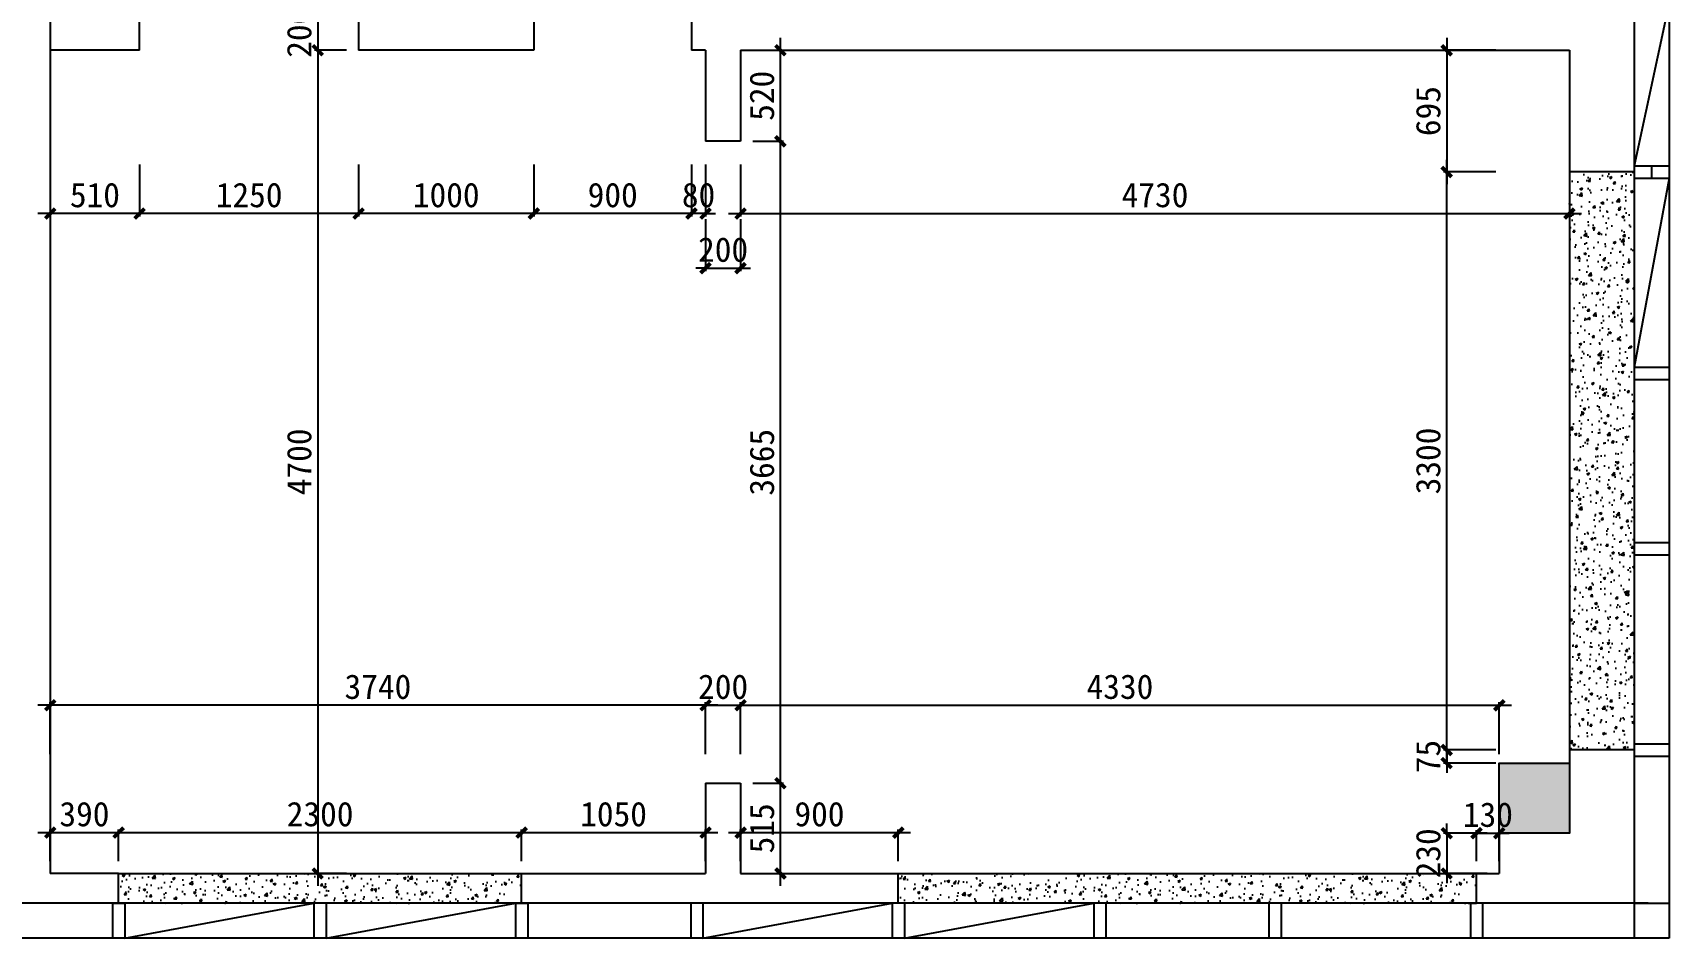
# Model space of a CAD drawing. Header units: millimetres. Extents: x 561810 to 956823, y -438984 to -391712.
# Drawn here: x 643000 to 652340, y -415003 to -409833 of the extents above; entities that cross this region are included whole.
import ezdxf

# ---------------------------------------------------------------- set-up
doc = ezdxf.new("R2010")
doc.units = ezdxf.units.MM
doc.header["$LTSCALE"] = 10
doc.header["$MEASUREMENT"] = 0
doc.layers.get('0').update_dxf_attribs({"linetype": 'CONTINUOUS'})
doc.layers.get('DEFPOINTS').update_dxf_attribs({"color": 1, "linetype": 'CONTINUOUS'})
for name, color, linetype in [('PUB_HATCH', 144, 'CONTINUOUS'), ('WALL', 7, 'CONTINUOUS'), ('WINDOW', 4, 'CONTINUOUS')]:
    doc.layers.add(name, color=color, linetype=linetype)
doc.styles.add('施洛华标注样式', font='')
doc.styles.get('施洛华标注样式').set_extended_font_data('SimSun')
doc.dimstyles.new('外标尺寸', dxfattribs={"dimscale": 70, "dimtxt": 3, "dimasz": 0.8, "dimexe": 0.25, "dimexo": 1, "dimgap": 0.5, "dimtad": 1, "dimdec": 0, "dimtxsty": '施洛华标注样式', "dimblk": 'ARCHTICK', "dimcen": 1.5, "dimdle": 1, "dimclrd": 250, "dimclre": 250, "dimclrt": 62, "dimadec": 0, "dimazin": 0, "dimtfac": 1, "dimtdec": 0, "dimtix": 1, "dimtmove": 1, "dimatfit": 3, "dimldrblk": 'ARCHTICK', "dimfxl": 0, "dimarcsym": 0})

# ---------------------------------------------------------------- blocks, each defined once
blk = doc.blocks.new('_ARCHTICK')
at = {"color": 0, "linetype": 'ByBlock', "const_width": 0.4}
blk.add_lwpolyline([(-0.5, -0.5), (0.5, 0.5)], dxfattribs=at)
blk = doc.blocks.new('*D634')
at = {"color": 250, "lineweight": -2}
for p, q in [((644790.5, -409732.8), (644609.3, -409732.8)), ((644626.8, -409732.8), (644626.8, -409676.8)), ((644626.8, -409732.8), (644626.8, -409932.8)), ((644790.5, -409932.8), (644609.3, -409932.8)), ((644626.8, -409932.8), (644626.8, -409988.8))]:
    blk.add_line(p, q, dxfattribs=at)
at = {"layer": 'DEFPOINTS', "color": 0}
for p in [(644860.5, -409732.8), (644626.8, -409932.8), (644860.5, -409932.8)]:
    blk.add_point(p, dxfattribs=at)
at = {"color": 250, "lineweight": -2, "xscale": 56, "yscale": 56, "zscale": 56}
for p, rotation in [((644626.8, -409732.8), 270), ((644626.8, -409932.8), 90)]:
    blk.add_blockref('_ARCHTICK', p, dxfattribs=dict(at, rotation=rotation))
at = {"color": 62, "insert": (644521.8, -409832.8), "char_height": 140, "attachment_point": 5, "rotation": 90, "style": '施洛华标注样式'}
blk.add_mtext('200', dxfattribs=at)
blk = doc.blocks.new('*D635')
at = {"color": 250, "lineweight": -2}
for p, q in [((644626.8, -409862.8), (644626.8, -414702.8)), ((644790.5, -409932.8), (644609.3, -409932.8)), ((644790.5, -414632.8), (644609.3, -414632.8))]:
    blk.add_line(p, q, dxfattribs=at)
at = {"layer": 'DEFPOINTS', "color": 0}
for p in [(644860.5, -409932.8), (644626.8, -414632.8), (644860.5, -414632.8)]:
    blk.add_point(p, dxfattribs=at)
at = {"color": 250, "lineweight": -2, "xscale": 56, "yscale": 56, "zscale": 56}
for p, rotation in [((644626.8, -409932.8), 90), ((644626.8, -414632.8), 270)]:
    blk.add_blockref('_ARCHTICK', p, dxfattribs=dict(at, rotation=rotation))
at = {"color": 62, "insert": (644521.8, -412282.8), "char_height": 140, "attachment_point": 5, "rotation": 90, "style": '施洛华标注样式'}
blk.add_mtext('4700', dxfattribs=at)
blk = doc.blocks.new('*D636')
at = {"color": 250, "lineweight": -2}
for p, q in [((646760.5, -410585.1), (646760.5, -410882.6)), ((646840.5, -410585.1), (646840.5, -410882.6)), ((646760.5, -410865.1), (646704.5, -410865.1)), ((646840.5, -410865.1), (646760.5, -410865.1)), ((646840.5, -410865.1), (646896.5, -410865.1))]:
    blk.add_line(p, q, dxfattribs=at)
at = {"layer": 'DEFPOINTS', "color": 0}
for p in [(646760.5, -409932.8), (646840.5, -410452.8), (646760.5, -410865.1)]:
    blk.add_point(p, dxfattribs=at)
at = {"color": 250, "lineweight": -2, "xscale": 56, "yscale": 56, "zscale": 56}
blk.add_blockref('_ARCHTICK', (646760.5, -410865.1), dxfattribs=at)
at = {"color": 250, "lineweight": -2, "xscale": 56, "yscale": 56, "zscale": 56, "rotation": 180}
blk.add_blockref('_ARCHTICK', (646840.5, -410865.1), dxfattribs=at)
at = {"color": 62, "insert": (646800.5, -410760.1), "char_height": 140, "attachment_point": 5, "style": '施洛华标注样式'}
blk.add_mtext('80', dxfattribs=at)
blk = doc.blocks.new('*D637')
at = {"color": 250, "lineweight": -2}
for p, q in [((645860.5, -410585.1), (645860.5, -410882.6)), ((646760.5, -410585.1), (646760.5, -410882.6)), ((646830.5, -410865.1), (645790.5, -410865.1))]:
    blk.add_line(p, q, dxfattribs=at)
at = {"layer": 'DEFPOINTS', "color": 0}
for p in [(645860.5, -409932.8), (646760.5, -409932.8), (645860.5, -410865.1)]:
    blk.add_point(p, dxfattribs=at)
at = {"color": 250, "lineweight": -2, "xscale": 56, "yscale": 56, "zscale": 56, "rotation": 180}
blk.add_blockref('_ARCHTICK', (645860.5, -410865.1), dxfattribs=at)
at = {"color": 250, "lineweight": -2, "xscale": 56, "yscale": 56, "zscale": 56}
blk.add_blockref('_ARCHTICK', (646760.5, -410865.1), dxfattribs=at)
at = {"color": 62, "insert": (646310.5, -410760.1), "char_height": 140, "attachment_point": 5, "style": '施洛华标注样式'}
blk.add_mtext('900', dxfattribs=at)
blk = doc.blocks.new('*D638')
at = {"color": 250, "lineweight": -2}
for p, q in [((644860.5, -410585.1), (644860.5, -410882.6)), ((645860.5, -410585.1), (645860.5, -410882.6)), ((645930.5, -410865.1), (644790.5, -410865.1))]:
    blk.add_line(p, q, dxfattribs=at)
at = {"layer": 'DEFPOINTS', "color": 0}
for p in [(644860.5, -409932.8), (645860.5, -409932.8), (644860.5, -410865.1)]:
    blk.add_point(p, dxfattribs=at)
at = {"color": 250, "lineweight": -2, "xscale": 56, "yscale": 56, "zscale": 56, "rotation": 180}
blk.add_blockref('_ARCHTICK', (644860.5, -410865.1), dxfattribs=at)
at = {"color": 250, "lineweight": -2, "xscale": 56, "yscale": 56, "zscale": 56}
blk.add_blockref('_ARCHTICK', (645860.5, -410865.1), dxfattribs=at)
at = {"color": 62, "insert": (645360.5, -410760.1), "char_height": 140, "attachment_point": 5, "style": '施洛华标注样式'}
blk.add_mtext('1000', dxfattribs=at)
blk = doc.blocks.new('*D639')
at = {"color": 250, "lineweight": -2}
for p, q in [((643610.5, -410585.1), (643610.5, -410882.6)), ((644860.5, -410585.1), (644860.5, -410882.6)), ((644930.5, -410865.1), (643540.5, -410865.1))]:
    blk.add_line(p, q, dxfattribs=at)
at = {"layer": 'DEFPOINTS', "color": 0}
for p in [(643610.5, -409932.8), (644860.5, -409932.8), (643610.5, -410865.1)]:
    blk.add_point(p, dxfattribs=at)
at = {"color": 250, "lineweight": -2, "xscale": 56, "yscale": 56, "zscale": 56, "rotation": 180}
blk.add_blockref('_ARCHTICK', (643610.5, -410865.1), dxfattribs=at)
at = {"color": 250, "lineweight": -2, "xscale": 56, "yscale": 56, "zscale": 56}
blk.add_blockref('_ARCHTICK', (644860.5, -410865.1), dxfattribs=at)
at = {"color": 62, "insert": (644235.5, -410760.1), "char_height": 140, "attachment_point": 5, "style": '施洛华标注样式'}
blk.add_mtext('1250', dxfattribs=at)
blk = doc.blocks.new('*D640')
at = {"color": 250, "lineweight": -2}
for p, q in [((643100.5, -410585.1), (643100.5, -410882.6)), ((643610.5, -410585.1), (643610.5, -410882.6)), ((643680.5, -410865.1), (643030.5, -410865.1))]:
    blk.add_line(p, q, dxfattribs=at)
at = {"layer": 'DEFPOINTS', "color": 0}
for p in [(643100.5, -409932.8), (643610.5, -409932.8), (643100.5, -410865.1)]:
    blk.add_point(p, dxfattribs=at)
at = {"color": 250, "lineweight": -2, "xscale": 56, "yscale": 56, "zscale": 56, "rotation": 180}
blk.add_blockref('_ARCHTICK', (643100.5, -410865.1), dxfattribs=at)
at = {"color": 250, "lineweight": -2, "xscale": 56, "yscale": 56, "zscale": 56}
blk.add_blockref('_ARCHTICK', (643610.5, -410865.1), dxfattribs=at)
at = {"color": 62, "insert": (643355.5, -410760.1), "char_height": 140, "attachment_point": 5, "style": '施洛华标注样式'}
blk.add_mtext('510', dxfattribs=at)
blk = doc.blocks.new('*D641')
at = {"color": 250, "lineweight": -2}
for p, q in [((646840.5, -410896.8), (646840.5, -411194.3)), ((647040.5, -410896.8), (647040.5, -411194.3)), ((646840.5, -411176.8), (646784.5, -411176.8)), ((646840.5, -411176.8), (647040.5, -411176.8)), ((647040.5, -411176.8), (647096.5, -411176.8))]:
    blk.add_line(p, q, dxfattribs=at)
at = {"layer": 'DEFPOINTS', "color": 0}
for p in [(646840.5, -410452.8), (647040.5, -410452.8), (647040.5, -411176.8)]:
    blk.add_point(p, dxfattribs=at)
at = {"color": 250, "lineweight": -2, "xscale": 56, "yscale": 56, "zscale": 56}
blk.add_blockref('_ARCHTICK', (646840.5, -411176.8), dxfattribs=at)
at = {"color": 250, "lineweight": -2, "xscale": 56, "yscale": 56, "zscale": 56, "rotation": 180}
blk.add_blockref('_ARCHTICK', (647040.5, -411176.8), dxfattribs=at)
at = {"color": 62, "insert": (646940.5, -411071.8), "char_height": 140, "attachment_point": 5, "style": '施洛华标注样式'}
blk.add_mtext('200', dxfattribs=at)
blk = doc.blocks.new('*D642')
at = {"color": 250, "lineweight": -2}
for p, q in [((647040.5, -410585.1), (647040.5, -410882.6)), ((651770.5, -410585.1), (651770.5, -410882.6)), ((646970.5, -410865.1), (651840.5, -410865.1))]:
    blk.add_line(p, q, dxfattribs=at)
at = {"layer": 'DEFPOINTS', "color": 0}
for p in [(647040.5, -410452.8), (651770.5, -410452.8), (651770.5, -410865.1)]:
    blk.add_point(p, dxfattribs=at)
at = {"color": 250, "lineweight": -2, "xscale": 56, "yscale": 56, "zscale": 56, "rotation": 180}
blk.add_blockref('_ARCHTICK', (647040.5, -410865.1), dxfattribs=at)
at = {"color": 250, "lineweight": -2, "xscale": 56, "yscale": 56, "zscale": 56}
blk.add_blockref('_ARCHTICK', (651770.5, -410865.1), dxfattribs=at)
at = {"color": 62, "insert": (649405.5, -410760.1), "char_height": 140, "attachment_point": 5, "style": '施洛华标注样式'}
blk.add_mtext('4730', dxfattribs=at)
blk = doc.blocks.new('*D655')
at = {"color": 250, "lineweight": -2}
for p, q in [((647110.5, -414117.7), (647285, -414117.7)), ((647267.5, -414702.8), (647267.5, -414047.7)), ((647110.5, -414632.8), (647285, -414632.8))]:
    blk.add_line(p, q, dxfattribs=at)
at = {"layer": 'DEFPOINTS', "color": 0}
for p in [(647040.5, -414117.7), (647267.5, -414117.7), (647040.5, -414632.8)]:
    blk.add_point(p, dxfattribs=at)
at = {"color": 250, "lineweight": -2, "xscale": 56, "yscale": 56, "zscale": 56}
for p, rotation in [((647267.5, -414117.7), 90), ((647267.5, -414632.8), 270)]:
    blk.add_blockref('_ARCHTICK', p, dxfattribs=dict(at, rotation=rotation))
at = {"color": 62, "insert": (647162.5, -414375.2), "char_height": 140, "attachment_point": 5, "rotation": 90, "style": '施洛华标注样式'}
blk.add_mtext('515', dxfattribs=at)
blk = doc.blocks.new('*D656')
at = {"color": 250, "lineweight": -2}
for p, q in [((647267.5, -414187.7), (647267.5, -410382.8)), ((647110.5, -410452.8), (647285, -410452.8)), ((647110.5, -414117.7), (647285, -414117.7))]:
    blk.add_line(p, q, dxfattribs=at)
at = {"layer": 'DEFPOINTS', "color": 0}
for p in [(647040.5, -410452.8), (647267.5, -410452.8), (647040.5, -414117.7)]:
    blk.add_point(p, dxfattribs=at)
at = {"color": 250, "lineweight": -2, "xscale": 56, "yscale": 56, "zscale": 56}
for p, rotation in [((647267.5, -410452.8), 90), ((647267.5, -414117.7), 270)]:
    blk.add_blockref('_ARCHTICK', p, dxfattribs=dict(at, rotation=rotation))
at = {"color": 62, "insert": (647162.5, -412285.2), "char_height": 140, "attachment_point": 5, "rotation": 90, "style": '施洛华标注样式'}
blk.add_mtext('3665', dxfattribs=at)
blk = doc.blocks.new('*D657')
at = {"color": 250, "lineweight": -2}
for p, q in [((647267.5, -410522.8), (647267.5, -409862.8)), ((647110.5, -409932.8), (647285, -409932.8)), ((647110.5, -410452.8), (647285, -410452.8))]:
    blk.add_line(p, q, dxfattribs=at)
at = {"layer": 'DEFPOINTS', "color": 0}
for p in [(647040.5, -409932.8), (647267.5, -409932.8), (647040.5, -410452.8)]:
    blk.add_point(p, dxfattribs=at)
at = {"color": 250, "lineweight": -2, "xscale": 56, "yscale": 56, "zscale": 56}
for p, rotation in [((647267.5, -409932.8), 90), ((647267.5, -410452.8), 270)]:
    blk.add_blockref('_ARCHTICK', p, dxfattribs=dict(at, rotation=rotation))
at = {"color": 62, "insert": (647162.5, -410192.8), "char_height": 140, "attachment_point": 5, "rotation": 90, "style": '施洛华标注样式'}
blk.add_mtext('520', dxfattribs=at)
blk = doc.blocks.new('*D658')
at = {"color": 250, "lineweight": -2}
for p, q in [((643100.5, -413952.4), (643100.5, -413654.9)), ((646840.5, -413952.4), (646840.5, -413654.9)), ((646910.5, -413672.4), (643030.5, -413672.4))]:
    blk.add_line(p, q, dxfattribs=at)
at = {"layer": 'DEFPOINTS', "color": 0}
for p in [(643100.5, -413672.4), (643100.5, -414117.7), (646840.5, -414117.7)]:
    blk.add_point(p, dxfattribs=at)
at = {"color": 250, "lineweight": -2, "xscale": 56, "yscale": 56, "zscale": 56, "rotation": 180}
blk.add_blockref('_ARCHTICK', (643100.5, -413672.4), dxfattribs=at)
at = {"color": 250, "lineweight": -2, "xscale": 56, "yscale": 56, "zscale": 56}
blk.add_blockref('_ARCHTICK', (646840.5, -413672.4), dxfattribs=at)
at = {"color": 62, "insert": (644970.5, -413567.4), "char_height": 140, "attachment_point": 5, "style": '施洛华标注样式'}
blk.add_mtext('3740', dxfattribs=at)
blk = doc.blocks.new('*D659')
at = {"color": 250, "lineweight": -2}
for p, q in [((646840.5, -413952.4), (646840.5, -413654.9)), ((647040.5, -413952.4), (647040.5, -413654.9)), ((646840.5, -413672.4), (646784.5, -413672.4)), ((646840.5, -413672.4), (647040.5, -413672.4)), ((647040.5, -413672.4), (647096.5, -413672.4))]:
    blk.add_line(p, q, dxfattribs=at)
at = {"layer": 'DEFPOINTS', "color": 0}
for p in [(647040.5, -413672.4), (646840.5, -414117.7), (647040.5, -414117.7)]:
    blk.add_point(p, dxfattribs=at)
at = {"color": 250, "lineweight": -2, "xscale": 56, "yscale": 56, "zscale": 56}
blk.add_blockref('_ARCHTICK', (646840.5, -413672.4), dxfattribs=at)
at = {"color": 250, "lineweight": -2, "xscale": 56, "yscale": 56, "zscale": 56, "rotation": 180}
blk.add_blockref('_ARCHTICK', (647040.5, -413672.4), dxfattribs=at)
at = {"color": 62, "insert": (646940.5, -413567.4), "char_height": 140, "attachment_point": 5, "style": '施洛华标注样式'}
blk.add_mtext('200', dxfattribs=at)
blk = doc.blocks.new('*D660')
at = {"color": 250, "lineweight": -2}
for p, q in [((647040.5, -413952.4), (647040.5, -413654.9)), ((651370.5, -413952.4), (651370.5, -413654.9)), ((646970.5, -413672.4), (651440.5, -413672.4))]:
    blk.add_line(p, q, dxfattribs=at)
at = {"layer": 'DEFPOINTS', "color": 0}
for p in [(651370.5, -413672.4), (647040.5, -414117.7), (651370.5, -414117.7)]:
    blk.add_point(p, dxfattribs=at)
at = {"color": 250, "lineweight": -2, "xscale": 56, "yscale": 56, "zscale": 56, "rotation": 180}
blk.add_blockref('_ARCHTICK', (647040.5, -413672.4), dxfattribs=at)
at = {"color": 250, "lineweight": -2, "xscale": 56, "yscale": 56, "zscale": 56}
blk.add_blockref('_ARCHTICK', (651370.5, -413672.4), dxfattribs=at)
at = {"color": 62, "insert": (649205.5, -413567.4), "char_height": 140, "attachment_point": 5, "style": '施洛华标注样式'}
blk.add_mtext('4330', dxfattribs=at)
blk = doc.blocks.new('*D661')
at = {"color": 250, "lineweight": -2}
for p, q in [((651300.5, -414402.8), (651052.6, -414402.8)), ((651070.1, -414402.8), (651070.1, -414346.8)), ((651070.1, -414402.8), (651070.1, -414632.8)), ((651300.5, -414632.8), (651052.6, -414632.8)), ((651070.1, -414632.8), (651070.1, -414688.8))]:
    blk.add_line(p, q, dxfattribs=at)
at = {"layer": 'DEFPOINTS', "color": 0}
for p in [(651370.5, -414402.8), (651070.1, -414632.8), (651370.5, -414632.8)]:
    blk.add_point(p, dxfattribs=at)
at = {"color": 250, "lineweight": -2, "xscale": 56, "yscale": 56, "zscale": 56}
for p, rotation in [((651070.1, -414402.8), 270), ((651070.1, -414632.8), 90)]:
    blk.add_blockref('_ARCHTICK', p, dxfattribs=dict(at, rotation=rotation))
at = {"color": 62, "insert": (650965.1, -414517.8), "char_height": 140, "attachment_point": 5, "rotation": 90, "style": '施洛华标注样式'}
blk.add_mtext('230', dxfattribs=at)
blk = doc.blocks.new('*D662')
at = {"color": 250, "lineweight": -2}
for p, q in [((651070.1, -413997.8), (651070.1, -410557.8)), ((651350.1, -410627.8), (651052.6, -410627.8)), ((651350.1, -413927.8), (651052.6, -413927.8))]:
    blk.add_line(p, q, dxfattribs=at)
at = {"layer": 'DEFPOINTS', "color": 0}
for p in [(651070.1, -410627.8), (651770.5, -410627.8), (651770.5, -413927.8)]:
    blk.add_point(p, dxfattribs=at)
at = {"color": 250, "lineweight": -2, "xscale": 56, "yscale": 56, "zscale": 56}
for p, rotation in [((651070.1, -410627.8), 90), ((651070.1, -413927.8), 270)]:
    blk.add_blockref('_ARCHTICK', p, dxfattribs=dict(at, rotation=rotation))
at = {"color": 62, "insert": (650965.1, -412277.8), "char_height": 140, "attachment_point": 5, "rotation": 90, "style": '施洛华标注样式'}
blk.add_mtext('3300', dxfattribs=at)
blk = doc.blocks.new('*D842')
at = {"color": 250, "lineweight": -2}
for p, q in [((651350.1, -413927.8), (651052.6, -413927.8)), ((651070.1, -413927.8), (651070.1, -413871.8)), ((651070.1, -413927.8), (651070.1, -414002.8)), ((651350.1, -414002.8), (651052.6, -414002.8)), ((651070.1, -414002.8), (651070.1, -414058.8))]:
    blk.add_line(p, q, dxfattribs=at)
at = {"layer": 'DEFPOINTS', "color": 0}
for p in [(651770.5, -413927.8), (651070.1, -414002.8), (651770.5, -414002.8)]:
    blk.add_point(p, dxfattribs=at)
at = {"color": 250, "lineweight": -2, "xscale": 56, "yscale": 56, "zscale": 56}
for p, rotation in [((651070.1, -413927.8), 270), ((651070.1, -414002.8), 90)]:
    blk.add_blockref('_ARCHTICK', p, dxfattribs=dict(at, rotation=rotation))
at = {"color": 62, "insert": (650965.1, -413965.3), "char_height": 140, "attachment_point": 5, "rotation": 90, "style": '施洛华标注样式'}
blk.add_mtext('75', dxfattribs=at)
blk = doc.blocks.new('*D843')
at = {"color": 250, "lineweight": -2}
for p, q in [((643030.5, -414399.6), (643560.5, -414399.6)), ((643100.5, -414562.8), (643100.5, -414382.1)), ((643490.5, -414562.8), (643490.5, -414382.1))]:
    blk.add_line(p, q, dxfattribs=at)
at = {"layer": 'DEFPOINTS', "color": 0}
for p in [(643490.5, -414399.6), (643100.5, -414632.8), (643490.5, -414632.8)]:
    blk.add_point(p, dxfattribs=at)
at = {"color": 250, "lineweight": -2, "xscale": 56, "yscale": 56, "zscale": 56, "rotation": 180}
blk.add_blockref('_ARCHTICK', (643100.5, -414399.6), dxfattribs=at)
at = {"color": 250, "lineweight": -2, "xscale": 56, "yscale": 56, "zscale": 56}
blk.add_blockref('_ARCHTICK', (643490.5, -414399.6), dxfattribs=at)
at = {"color": 62, "insert": (643295.5, -414294.6), "char_height": 140, "attachment_point": 5, "style": '施洛华标注样式'}
blk.add_mtext('390', dxfattribs=at)
blk = doc.blocks.new('*D844')
at = {"color": 250, "lineweight": -2}
for p, q in [((643420.5, -414399.6), (645860.5, -414399.6)), ((643490.5, -414562.8), (643490.5, -414382.1)), ((645790.5, -414562.8), (645790.5, -414382.1))]:
    blk.add_line(p, q, dxfattribs=at)
at = {"layer": 'DEFPOINTS', "color": 0}
for p in [(645790.5, -414399.6), (643490.5, -414632.8), (645790.5, -414632.8)]:
    blk.add_point(p, dxfattribs=at)
at = {"color": 250, "lineweight": -2, "xscale": 56, "yscale": 56, "zscale": 56, "rotation": 180}
blk.add_blockref('_ARCHTICK', (643490.5, -414399.6), dxfattribs=at)
at = {"color": 250, "lineweight": -2, "xscale": 56, "yscale": 56, "zscale": 56}
blk.add_blockref('_ARCHTICK', (645790.5, -414399.6), dxfattribs=at)
at = {"color": 62, "insert": (644640.5, -414294.6), "char_height": 140, "attachment_point": 5, "style": '施洛华标注样式'}
blk.add_mtext('2300', dxfattribs=at)
blk = doc.blocks.new('*D845')
at = {"color": 250, "lineweight": -2}
for p, q in [((645720.5, -414399.6), (646910.5, -414399.6)), ((645790.5, -414562.8), (645790.5, -414382.1)), ((646840.5, -414562.8), (646840.5, -414382.1))]:
    blk.add_line(p, q, dxfattribs=at)
at = {"layer": 'DEFPOINTS', "color": 0}
for p in [(646840.5, -414399.6), (645790.5, -414632.8), (646840.5, -414632.8)]:
    blk.add_point(p, dxfattribs=at)
at = {"color": 250, "lineweight": -2, "xscale": 56, "yscale": 56, "zscale": 56, "rotation": 180}
blk.add_blockref('_ARCHTICK', (645790.5, -414399.6), dxfattribs=at)
at = {"color": 250, "lineweight": -2, "xscale": 56, "yscale": 56, "zscale": 56}
blk.add_blockref('_ARCHTICK', (646840.5, -414399.6), dxfattribs=at)
at = {"color": 62, "insert": (646315.5, -414294.6), "char_height": 140, "attachment_point": 5, "style": '施洛华标注样式'}
blk.add_mtext('1050', dxfattribs=at)
blk = doc.blocks.new('*D865')
at = {"color": 250, "lineweight": -2}
for p, q in [((651070.1, -409862.8), (651070.1, -410697.8)), ((651350.1, -409932.8), (651052.6, -409932.8)), ((651350.1, -410627.8), (651052.6, -410627.8))]:
    blk.add_line(p, q, dxfattribs=at)
at = {"layer": 'DEFPOINTS', "color": 0}
for p in [(651770.5, -409932.8), (651070.1, -410627.8), (651770.5, -410627.8)]:
    blk.add_point(p, dxfattribs=at)
at = {"color": 250, "lineweight": -2, "xscale": 56, "yscale": 56, "zscale": 56}
for p, rotation in [((651070.1, -409932.8), 90), ((651070.1, -410627.8), 270)]:
    blk.add_blockref('_ARCHTICK', p, dxfattribs=dict(at, rotation=rotation))
at = {"color": 62, "insert": (650965.1, -410280.3), "char_height": 140, "attachment_point": 5, "rotation": 90, "style": '施洛华标注样式'}
blk.add_mtext('695', dxfattribs=at)
blk = doc.blocks.new('*D866')
at = {"color": 250, "lineweight": -2}
for p, q in [((646970.5, -414399.6), (648010.5, -414399.6)), ((647040.5, -414562.8), (647040.5, -414382.1)), ((647940.5, -414562.8), (647940.5, -414382.1))]:
    blk.add_line(p, q, dxfattribs=at)
at = {"layer": 'DEFPOINTS', "color": 0}
for p in [(647940.5, -414399.6), (647040.5, -414632.8), (647940.5, -414632.8)]:
    blk.add_point(p, dxfattribs=at)
at = {"color": 250, "lineweight": -2, "xscale": 56, "yscale": 56, "zscale": 56, "rotation": 180}
blk.add_blockref('_ARCHTICK', (647040.5, -414399.6), dxfattribs=at)
at = {"color": 250, "lineweight": -2, "xscale": 56, "yscale": 56, "zscale": 56}
blk.add_blockref('_ARCHTICK', (647940.5, -414399.6), dxfattribs=at)
at = {"color": 62, "insert": (647490.5, -414294.6), "char_height": 140, "attachment_point": 5, "style": '施洛华标注样式'}
blk.add_mtext('900', dxfattribs=at)
blk = doc.blocks.new('*D867')
at = {"color": 250, "lineweight": -2}
for p, q in [((651240.5, -414402.8), (651184.5, -414402.8)), ((651240.5, -414562.8), (651240.5, -414385.3)), ((651240.5, -414402.8), (651370.5, -414402.8)), ((651370.5, -414562.8), (651370.5, -414385.3)), ((651370.5, -414402.8), (651426.5, -414402.8))]:
    blk.add_line(p, q, dxfattribs=at)
at = {"layer": 'DEFPOINTS', "color": 0}
for p in [(651370.5, -414402.8), (651240.5, -414632.8), (651370.5, -414632.8)]:
    blk.add_point(p, dxfattribs=at)
at = {"color": 250, "lineweight": -2, "xscale": 56, "yscale": 56, "zscale": 56}
blk.add_blockref('_ARCHTICK', (651240.5, -414402.8), dxfattribs=at)
at = {"color": 250, "lineweight": -2, "xscale": 56, "yscale": 56, "zscale": 56, "rotation": 180}
blk.add_blockref('_ARCHTICK', (651370.5, -414402.8), dxfattribs=at)
at = {"color": 62, "insert": (651305.5, -414297.8), "char_height": 140, "attachment_point": 5, "style": '施洛华标注样式'}
blk.add_mtext('130', dxfattribs=at)

msp = doc.modelspace()

# ---------------------------------------------------------------- hatches: boundary and pattern name
h = msp.add_hatch()
h.set_pattern_fill('AR-CONC', color=250, scale=20, style=0)
h.set_pattern_definition([(50, (651770.49, -413927.76), (143.452, -12.5504), [15, -165]), (355, (651770.49, -413927.76), (-27.75, 150.4384), [12, -132]), (100.4514, (651782.44, -413928.8), (115.702, 137.888), [12.748, -140.2284]), (46.184, (651770.49, -413887.76), (213.448, -33.104), [22.5, -247.5]), (96.6356, (651788.27, -413890.51), (186.933, 194.824), [19.122, -210.343]), (351.184, (651770.49, -413887.76), (186.932, 194.824), [18, -198]), (21, (651790.49, -413897.76), (119.3814, -80.5238), [15, -165]), (326, (651790.49, -413897.76), (48.663, 145.03), [12, -132]), (71.4514, (651800.44, -413904.47), (168.0445, 64.506), [12.748, -140.2284]), (37.5, (651770.487, -413927.755), (2.432, 66.5788), [0, -130.4, 0, -134, 0, -132.5]), (7.5, (651770.49, -413927.755), (52.6139, 78.8823), [0, -76.4, 0, -127.4, 0, -50.5]), (327.5, (651725.887, -413927.755), (106.7645, -4.511), [0, -50, 0, -156, 0, -207]), (317.5, (651705.89, -413927.755), (116.6372, 20.021), [0, -65, 0, -103.6, 0, -147])])
h.paths.add_polyline_path([(652140.5, -410627.8), (651770.5, -410627.8), (651770.5, -413927.8), (652140.5, -413927.8)])
h = msp.add_hatch()
h.set_pattern_fill('AR-CONC', color=250, scale=20, style=0)
h.set_pattern_definition([(50, (645790.49, -414802.76), (143.452, -12.5504), [15, -165]), (355, (645790.49, -414802.76), (-27.75, 150.438), [12, -132]), (100.4514, (645802.44, -414803.8), (115.702, 137.888), [12.748, -140.228]), (46.184, (645790.49, -414762.76), (213.448, -33.104), [22.5, -247.5]), (96.636, (645808.27, -414765.51), (186.933, 194.824), [19.122, -210.343]), (351.184, (645790.49, -414762.76), (186.932, 194.824), [18, -198]), (21, (645810.49, -414772.76), (119.3814, -80.524), [15, -165]), (326, (645810.49, -414772.76), (48.663, 145.03), [12, -132]), (71.4514, (645820.44, -414779.47), (168.0445, 64.506), [12.748, -140.228]), (37.5, (645790.487, -414802.755), (2.432, 66.5788), [0, -130.4, 0, -134, 0, -132.5]), (7.5, (645790.49, -414802.755), (52.614, 78.8823), [0, -76.4, 0, -127.4, 0, -50.5]), (327.5, (645745.887, -414802.755), (106.7645, -4.511), [0, -50, 0, -156, 0, -207]), (317.5, (645725.89, -414802.755), (116.6372, 20.021), [0, -65, 0, -103.6, 0, -147])])
h.paths.add_polyline_path([(643490.5, -414632.8), (643490.5, -414802.8), (643525.5, -414802.8), (645790.5, -414802.8), (645790.5, -414632.8)])
h = msp.add_hatch()
h.set_pattern_fill('AR-CONC', color=250, scale=20, style=0)
h.set_pattern_definition([(50, (651240.49, -414802.76), (143.452, -12.5504), [15, -165]), (355, (651240.49, -414802.76), (-27.75, 150.4384), [12, -132]), (100.4514, (651252.44, -414803.8), (115.702, 137.888), [12.748, -140.2284]), (46.184, (651240.49, -414762.76), (213.448, -33.104), [22.5, -247.5]), (96.6356, (651258.27, -414765.51), (186.933, 194.824), [19.122, -210.343]), (351.184, (651240.49, -414762.76), (186.932, 194.824), [18, -198]), (21, (651260.49, -414772.76), (119.3814, -80.5238), [15, -165]), (326, (651260.49, -414772.76), (48.663, 145.03), [12, -132]), (71.4514, (651270.44, -414779.47), (168.0445, 64.506), [12.748, -140.2284]), (37.5, (651240.487, -414802.755), (2.432, 66.5788), [0, -130.4, 0, -134, 0, -132.5]), (7.5, (651240.49, -414802.755), (52.6139, 78.8823), [0, -76.4, 0, -127.4, 0, -50.5]), (327.5, (651195.887, -414802.755), (106.7645, -4.511), [0, -50, 0, -156, 0, -207]), (317.5, (651175.89, -414802.755), (116.6372, 20.021), [0, -65, 0, -103.6, 0, -147])])
h.paths.add_polyline_path([(647940.5, -414632.8), (647940.5, -414802.8), (647975.5, -414802.8), (651240.5, -414802.8), (651240.5, -414632.8)])
at = {"layer": 'PUB_HATCH'}
h = msp.add_hatch(color=256, dxfattribs=at)
h.paths.add_polyline_path([(627520.5, -414402.8), (627520.5, -414002.8), (627920.5, -414002.8), (627920.5, -414402.8)])
h.paths.add_polyline_path([(615660.5, -414402.8), (615660.5, -414002.8), (616060.5, -414002.8), (616060.5, -414402.8)])
h.paths.add_polyline_path([(615660.5, -409202.8), (615660.5, -408802.8), (616060.5, -408802.8), (616060.5, -409202.8)])
h.paths.add_polyline_path([(615660.5, -402742.8), (615660.5, -402342.8), (616060.5, -402342.8), (616060.5, -402742.8)])
h.paths.add_polyline_path([(651370.5, -402742.8), (651370.5, -402342.8), (651770.5, -402342.8), (651770.5, -402742.8)])
h.paths.add_polyline_path([(651370.5, -409202.8), (651370.5, -408802.8), (651770.5, -408802.8), (651770.5, -409202.8)])
h.paths.add_polyline_path([(651370.5, -414402.8), (651370.5, -414002.8), (651770.5, -414002.8), (651770.5, -414402.8)])
h.paths.add_polyline_path([(639510.5, -414402.8), (639510.5, -414002.8), (639910.5, -414002.8), (639910.5, -414402.8)])

# ---------------------------------------------------------------- linework, layer by layer
at = {"color": 1}
for p, q in [((652340.5, -409662.8), (652140.5, -410592.8)), ((652140.5, -410592.8), (652340.5, -410592.8)), ((652140.5, -410662.8), (652340.5, -410662.8)), ((652340.5, -410662.8), (652140.5, -411742.8)), ((652240.5, -410662.8), (652240.5, -410592.8)), ((652140.5, -411742.8), (652340.5, -411742.8)), ((652140.5, -411812.8), (652340.5, -411812.8)), ((652140.5, -412742.8), (652340.5, -412742.8)), ((652140.5, -412812.8), (652340.5, -412812.8)), ((652140.5, -413892.8), (652340.5, -413892.8)), ((652140.5, -413962.8), (652340.5, -413962.8)), ((643455.5, -414802.8), (643455.5, -415002.8)), ((643525.5, -414802.8), (643525.5, -415002.8)), ((643525.5, -415002.8), (644605.5, -414802.8)), ((644605.5, -414802.8), (644605.5, -415002.8)), ((644675.5, -414802.8), (644675.5, -415002.8)), ((644675.5, -415002.8), (645755.5, -414802.8)), ((645755.5, -414802.8), (645755.5, -415002.8)), ((645825.5, -414802.8), (645825.5, -415002.8)), ((646755.5, -414802.8), (646755.5, -415002.8)), ((646825.5, -414802.8), (646825.5, -415002.8)), ((646825.5, -415002.8), (647905.5, -414802.8)), ((647905.5, -414802.8), (647905.5, -415002.8)), ((647975.5, -414802.8), (647905.5, -414802.8)), ((647975.5, -414802.8), (647975.5, -415002.8)), ((647975.5, -415002.8), (649055.5, -414802.8)), ((649055.5, -414802.8), (649055.5, -415002.8)), ((649125.5, -414802.8), (649125.5, -415002.8)), ((650055.5, -414802.8), (650055.5, -415002.8)), ((650125.5, -414802.8), (650125.5, -415002.8)), ((651205.5, -414802.8), (651205.5, -415002.8)), ((651275.5, -414802.8), (651205.5, -414802.8)), ((651205.5, -414802.8), (651240.5, -414802.8)), ((651275.5, -414802.8), (651275.5, -415002.8)), ((652140.5, -414802.8), (652140.5, -415002.8)), ((652140.5, -414802.8), (652340.5, -414802.8))]:
    msp.add_line(p, q, dxfattribs=at)
for points in [[(643455.5, -414802.8), (643525.5, -414802.8)], [(645755.5, -414802.8), (645825.5, -414802.8)]]:
    msp.add_lwpolyline(points, dxfattribs=at)
at = {"layer": 'WALL'}
for p, q in [((643100.5, -408502.8), (643100.5, -410901.8)), ((643610.5, -409932.8), (643610.5, -409732.8)), ((644860.5, -409732.8), (644860.5, -409932.8)), ((645860.5, -409732.8), (645860.5, -409932.8)), ((646760.5, -409732.8), (646760.5, -409932.8)), ((643610.5, -409932.8), (643100.5, -409932.8)), ((645860.5, -409932.8), (644860.5, -409932.8)), ((646840.5, -409932.8), (646760.5, -409932.8)), ((646840.5, -409932.8), (646840.5, -410452.8)), ((647040.5, -409932.8), (647040.5, -410452.8)), ((647040.5, -409932.8), (651770.5, -409932.8)), ((651770.5, -409932.8), (651770.5, -414002.8)), ((647040.5, -410452.8), (646840.5, -410452.8)), ((652140.5, -410627.8), (651770.5, -410627.8)), ((643100.5, -410901.8), (643100.5, -414632.8)), ((652140.5, -413927.8), (651770.5, -413927.8)), ((646840.5, -414117.7), (646840.5, -414632.8)), ((646840.5, -414117.7), (647040.5, -414117.7)), ((647040.5, -414117.7), (647040.5, -414632.8)), ((651370.5, -414402.8), (651370.5, -414632.8)), ((643490.5, -414632.8), (643100.5, -414632.8)), ((643490.5, -414632.8), (645790.5, -414632.8)), ((645790.5, -414632.8), (646840.5, -414632.8)), ((647040.5, -414632.8), (647940.5, -414632.8)), ((647940.5, -414632.8), (651370.5, -414632.8)), ((647940.5, -414632.8), (651370.5, -414632.8)), ((647940.5, -414802.8), (647940.5, -414632.8)), ((651240.5, -414802.8), (651240.5, -414632.8))]:
    msp.add_line(p, q, dxfattribs=at)
for points in [[(651370.5, -414402.8), (651370.5, -414002.8), (651770.5, -414002.8), (651770.5, -414402.8), (651370.5, -414402.8)], [(643490.5, -414802.8), (643490.5, -414632.8)], [(645790.5, -414802.8), (645790.5, -414632.8)]]:
    msp.add_lwpolyline(points, dxfattribs=at)
at = {"layer": 'WINDOW'}
for p, q in [((652140.5, -392842.8), (652140.5, -414802.8)), ((652340.5, -392842.8), (652340.5, -415002.8)), ((652220.5, -414802.8), (615220.5, -414802.8)), ((652340.5, -415002.8), (615020.5, -415002.8))]:
    msp.add_line(p, q, dxfattribs=at)

# ---------------------------------------------------------------- dimensions: what is measured, and where the dimension line sits
at = {"color": 1}
for base, p1, p2, picture, middle in [((644626.8, -409932.8), (644860.5, -409732.8), (644860.5, -409932.8), '*D634', (644521.8, -409832.8)), ((644626.8, -414632.8), (644860.5, -409932.8), (644860.5, -414632.8), '*D635', (644521.8, -412282.8)), ((647267.5, -409932.8), (647040.5, -410452.8), (647040.5, -409932.8), '*D657', (647162.5, -410192.8)), ((651070.1, -410627.8), (651770.5, -409932.8), (651770.5, -410627.8), '*D865', (650965.1, -410280.3)), ((647267.5, -410452.8), (647040.5, -414117.7), (647040.5, -410452.8), '*D656', (647162.5, -412285.2)), ((651070.1, -410627.8), (651770.5, -413927.8), (651770.5, -410627.8), '*D662', (650965.1, -412277.8)), ((651070.1, -414002.8), (651770.5, -413927.8), (651770.5, -414002.8), '*D842', (650965.1, -413965.3)), ((647267.5, -414117.7), (647040.5, -414632.8), (647040.5, -414117.7), '*D655', (647162.5, -414375.2)), ((651070.1, -414632.8), (651370.5, -414402.8), (651370.5, -414632.8), '*D661', (650965.1, -414517.8))]:
    dim = msp.add_linear_dim(base=base, p1=p1, p2=p2, angle=90, dimstyle='外标尺寸', override={"dimtxt": 2}, dxfattribs=at)
    dim.commit()
    dim.dimension.update_dxf_attribs({"geometry": picture, "text_midpoint": middle})
for base, p1, p2, picture, middle in [((643100.5, -410865.1), (643610.5, -409932.8), (643100.5, -409932.8), '*D640', (643355.5, -410760.1)), ((643610.5, -410865.1), (644860.5, -409932.8), (643610.5, -409932.8), '*D639', (644235.5, -410760.1)), ((644860.5, -410865.1), (645860.5, -409932.8), (644860.5, -409932.8), '*D638', (645360.5, -410760.1)), ((645860.5, -410865.1), (646760.5, -409932.8), (645860.5, -409932.8), '*D637', (646310.5, -410760.1)), ((646760.5, -410865.1), (646840.5, -410452.8), (646760.5, -409932.8), '*D636', (646800.5, -410760.1)), ((647040.5, -411176.8), (646840.5, -410452.8), (647040.5, -410452.8), '*D641', (646940.5, -411071.8)), ((651770.5, -410865.1), (647040.5, -410452.8), (651770.5, -410452.8), '*D642', (649405.5, -410760.1)), ((643100.5, -413672.4), (646840.5, -414117.7), (643100.5, -414117.7), '*D658', (644970.5, -413567.4)), ((647040.5, -413672.4), (646840.5, -414117.7), (647040.5, -414117.7), '*D659', (646940.5, -413567.4)), ((651370.5, -413672.4), (647040.5, -414117.7), (651370.5, -414117.7), '*D660', (649205.5, -413567.4)), ((643490.5, -414399.6), (643100.5, -414632.8), (643490.5, -414632.8), '*D843', (643295.5, -414294.6)), ((645790.5, -414399.6), (643490.5, -414632.8), (645790.5, -414632.8), '*D844', (644640.5, -414294.6)), ((646840.5, -414399.6), (645790.5, -414632.8), (646840.5, -414632.8), '*D845', (646315.5, -414294.6)), ((647940.5, -414399.6), (647040.5, -414632.8), (647940.5, -414632.8), '*D866', (647490.5, -414294.6)), ((651370.5, -414402.8), (651240.5, -414632.8), (651370.5, -414632.8), '*D867', (651305.5, -414297.8))]:
    dim = msp.add_linear_dim(base=base, p1=p1, p2=p2, dimstyle='外标尺寸', override={"dimtxt": 2}, dxfattribs=at)
    dim.commit()
    dim.dimension.update_dxf_attribs({"geometry": picture, "text_midpoint": middle})

doc.saveas('drawing.dxf')
